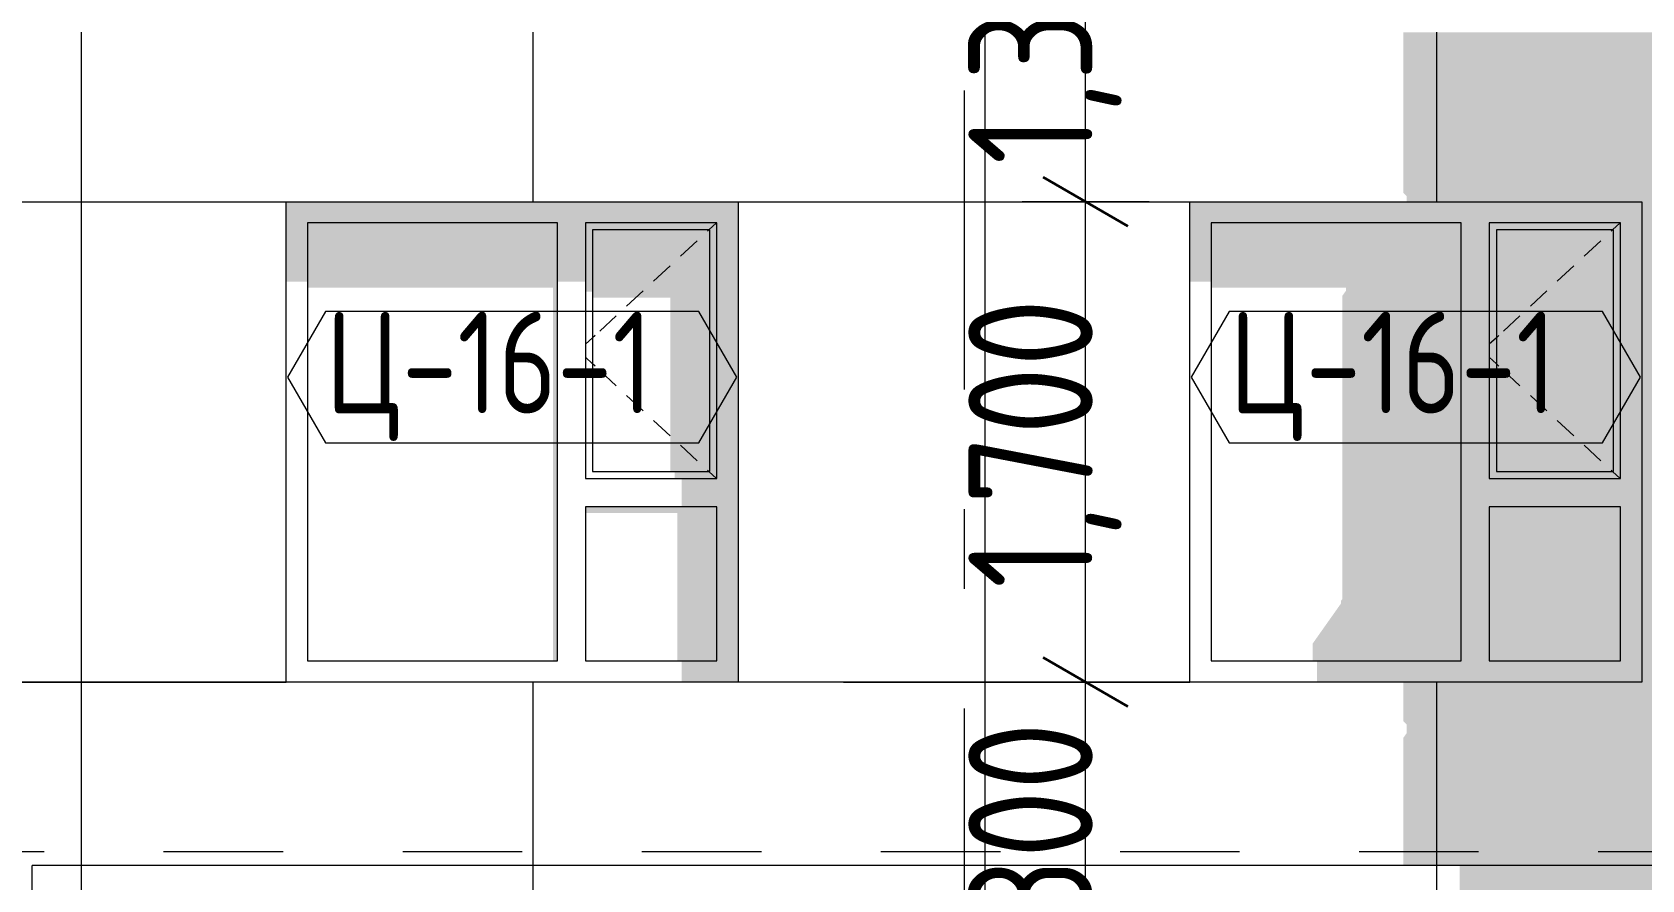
# Model space of a CAD drawing. Header units: millimetres. Extents: x 18162 to 7085488, y 72188 to 247925.
# Drawn here: x 4813140 to 4818840, y 88737 to 91737 of the extents above; entities that cross this region are included whole.
import ezdxf
from ezdxf.enums import TextEntityAlignment as Align

# ---------------------------------------------------------------- set-up
doc = ezdxf.new("R2010")
doc.units = ezdxf.units.MM
doc.header["$MEASUREMENT"] = 0
doc.linetypes.add('Dashed', pattern=[423.333333, 211.666667, -211.666667])
doc.linetypes.add('Double Dashed', pattern=[1093.611073, 529.166651, -211.666656, 141.111112, -211.666656])
for name, color, linetype in [('Archicad Windows', 7, 'Continuous'), ('Structural - Bearing', 7, 'Continuous'), ('Structural - Grid', 7, 'Continuous')]:
    doc.layers.add(name, color=color, linetype=linetype)
doc.styles.add('GENERATED_STYLE_3', font='', dxfattribs={"width": 0.8})
doc.styles.get('GENERATED_STYLE_3').set_extended_font_data('ISOCPEUR MON')
doc.dimstyles.new('GENERATED_STYLE__15', dxfattribs={"dimtxt": 440.00001, "dimasz": 228, "dimexe": 0.18, "dimexo": 150, "dimgap": 0, "dimtad": 1, "dimdec": 0, "dimzin": 0, "dimdsep": 46, "dimtxsty": 'GENERATED_STYLE_3', "dimblk": 'ARROWHEAD_2', "dimblk1": 'ARROWHEAD_2', "dimblk2": 'ARROWHEAD_2', "dimcen": 0.09, "dimclrd": 13, "dimclre": 13, "dimclrt": 13, "dimadec": 0, "dimazin": 0, "dimtfac": 1, "dimtdec": 4, "dimtmove": 0, "dimatfit": 3, "dimfxl": 1, "dimtolj": 1, "dimtzin": 0, "dimarcsym": 0})

# ---------------------------------------------------------------- blocks, each defined once
blk = doc.blocks.new('*X1847', base_point=(4860813, 82836.7))
at = {"layer": 'Structural - Bearing', "color": 7, "linetype": 'Continuous', "lineweight": 9}
for p, q in [((4813313, 88786.7), (4813313, 88586.7)), ((4814913, 88786.7), (4814913, 88586.7)), ((4816513, 88786.7), (4816513, 88586.7)), ((4818113, 88786.7), (4818113, 88586.7))]:
    blk.add_line(p, q, dxfattribs=at)
blk = doc.blocks.new('*X1968', base_point=(4860813, 82836.7))
at = {"layer": 'Structural - Bearing', "color": 8, "linetype": 'Continuous', "lineweight": 13}
for p, q in [((4813313, 91736.7), (4813313, 89436.7)), ((4814913, 91736.7), (4814913, 91136.7)), ((4816513, 91736.7), (4816513, 89436.7)), ((4818113, 91736.7), (4818113, 91136.7)), ((4813101.9, 91136.7), (4813313, 91136.7)), ((4813313, 91136.7), (4814039.5, 91136.7)), ((4815639.5, 91136.7), (4816013, 91136.7)), ((4816013, 91136.7), (4816513, 91136.7)), ((4816513, 91136.7), (4817239.5, 91136.7)), ((4813313, 89436.7), (4813101.9, 89436.7)), ((4813101.9, 89436.7), (4813313, 89436.7)), ((4813313, 89436.7), (4814039.5, 89436.7)), ((4813313, 89436.7), (4813313, 88836.7)), ((4814039.5, 89436.7), (4813313, 89436.7)), ((4814913, 89436.7), (4814913, 88836.7)), ((4816013, 89436.7), (4815639.5, 89436.7)), ((4816513, 89436.7), (4816013, 89436.7)), ((4816013, 89436.7), (4816513, 89436.7)), ((4816513, 89436.7), (4817239.5, 89436.7)), ((4816513, 89436.7), (4816513, 88836.7)), ((4817239.5, 89436.7), (4816513, 89436.7)), ((4818113, 89436.7), (4818113, 88836.7)), ((4813313, 88836.7), (4813313, 88786.7)), ((4814913, 88836.7), (4814913, 88786.7)), ((4816513, 88836.7), (4816513, 88786.7)), ((4818113, 88836.7), (4818113, 88786.7))]:
    blk.add_line(p, q, dxfattribs=at)
blk = doc.blocks.new('*D2097', base_point=(4860813, 82836.7))
at = {"color": 13, "linetype": 'Continuous', "lineweight": 13}
for p, q in [((4816869.9, 88136.7), (4816869.9, 89436.7)), ((4817094.9, 88136.7), (4816644.9, 88136.7)), ((4816869.9, 86436.7), (4816869.9, 88136.7)), ((4817094.9, 86436.7), (4816644.9, 86436.7)), ((4816869.9, 85136.7), (4816869.9, 86436.7))]:
    blk.add_line(p, q, dxfattribs=at)
at = {"color": 12, "linetype": 'Continuous', "lineweight": 35}
for p, q in [((4816719.9, 88223.3), (4817019.9, 88050.1)), ((4816719.9, 86523.3), (4817019.9, 86350.1))]:
    blk.add_line(p, q, dxfattribs=at)
at = {"color": 13, "lineweight": 13, "insert": (4816997.5, 86768.5), "char_height": 440, "attachment_point": 7, "rotation": 90, "style": 'GENERATED_STYLE_3'}
blk.add_mtext('\\A1;{\\pql;\\fISOCPEUR MON|b0|i0|c0|p0;\\W0.800000;1,700}', dxfattribs=at)
blk = doc.blocks.new('ARROWHEAD_2')
at = {"color": 0, "linetype": 'Continuous', "lineweight": 0}
for p, q in [((-0.378, -0.655), (0.378, 0.655)), ((0, 0), (-1, 0))]:
    blk.add_line(p, q, dxfattribs=at)
blk = doc.blocks.new('*D2098', base_point=(4860813, 82836.7))
at = {"color": 12, "linetype": 'Continuous', "lineweight": 35}
for p, q in [((4816719.9, 89523.3), (4817019.9, 89350.1)), ((4816719.9, 88223.3), (4817019.9, 88050.1))]:
    blk.add_line(p, q, dxfattribs=at)
at = {"color": 13, "linetype": 'Continuous', "lineweight": 13}
blk.add_line((4816869.9, 88136.7), (4816869.9, 89436.7), dxfattribs=at)
at = {"color": 13, "lineweight": 13, "insert": (4816997.5, 88268.5), "char_height": 440, "attachment_point": 7, "rotation": 90, "style": 'GENERATED_STYLE_3'}
blk.add_mtext('\\A1;{\\pql;\\fISOCPEUR MON|b0|i0|c0|p0;\\W0.800000;1,300}', dxfattribs=at)
blk = doc.blocks.new('*D2099', base_point=(4860813, 82836.7))
at = {"color": 13, "linetype": 'Continuous', "lineweight": 13}
for p, q in [((4816869.9, 91136.7), (4816869.9, 92436.7)), ((4817094.9, 91136.7), (4816644.9, 91136.7)), ((4816869.9, 89436.7), (4816869.9, 91136.7)), ((4817094.9, 89436.7), (4816644.9, 89436.7)), ((4816869.9, 88136.7), (4816869.9, 89436.7))]:
    blk.add_line(p, q, dxfattribs=at)
at = {"color": 12, "linetype": 'Continuous', "lineweight": 35}
for p, q in [((4816719.9, 91223.3), (4817019.9, 91050.1)), ((4816719.9, 89523.3), (4817019.9, 89350.1))]:
    blk.add_line(p, q, dxfattribs=at)
at = {"color": 13, "lineweight": 13, "insert": (4816997.5, 89768.5), "char_height": 440, "attachment_point": 7, "rotation": 90, "style": 'GENERATED_STYLE_3'}
blk.add_mtext('\\A1;{\\pql;\\fISOCPEUR MON|b0|i0|c0|p0;\\W0.800000;1,700}', dxfattribs=at)
blk = doc.blocks.new('*D2100', base_point=(4860813, 82836.7))
at = {"color": 12, "linetype": 'Continuous', "lineweight": 35}
for p, q in [((4816719.9, 92523.3), (4817019.9, 92350.1)), ((4816719.9, 91223.3), (4817019.9, 91050.1))]:
    blk.add_line(p, q, dxfattribs=at)
at = {"color": 13, "linetype": 'Continuous', "lineweight": 13}
blk.add_line((4816869.9, 91136.7), (4816869.9, 92436.7), dxfattribs=at)
at = {"color": 13, "lineweight": 13, "insert": (4816997.5, 91268.5), "char_height": 440, "attachment_point": 7, "rotation": 90, "style": 'GENERATED_STYLE_3'}
blk.add_mtext('\\A1;{\\pql;\\fISOCPEUR MON|b0|i0|c0|p0;\\W0.800000;1,300}', dxfattribs=at)
blk = doc.blocks.new('*D2101', base_point=(4860813, 82836.7))
at = {"color": 13, "linetype": 'Continuous', "lineweight": 13}
for p, q in [((4816869.9, 94136.7), (4816869.9, 95436.7)), ((4817094.9, 94136.7), (4816644.9, 94136.7)), ((4816869.9, 92436.7), (4816869.9, 94136.7)), ((4817094.9, 92436.7), (4816644.9, 92436.7)), ((4816869.9, 91136.7), (4816869.9, 92436.7))]:
    blk.add_line(p, q, dxfattribs=at)
at = {"color": 12, "linetype": 'Continuous', "lineweight": 35}
for p, q in [((4816719.9, 94223.3), (4817019.9, 94050.1)), ((4816719.9, 92523.3), (4817019.9, 92350.1))]:
    blk.add_line(p, q, dxfattribs=at)
at = {"color": 13, "lineweight": 13, "insert": (4816997.5, 92768.5), "char_height": 440, "attachment_point": 7, "rotation": 90, "style": 'GENERATED_STYLE_3'}
blk.add_mtext('\\A1;{\\pql;\\fISOCPEUR MON|b0|i0|c0|p0;\\W0.800000;1,700}', dxfattribs=at)
blk = doc.blocks.new('Label_68_3', base_point=(4814839.5, 90281.7))
at = {"color": 13, "linetype": 'Continuous', "lineweight": 13, "flags": 128}
blk.add_lwpolyline([(4814044.4, 90515.9), (4814178.5, 90283.7), (4815500.6, 90283.7), (4815634.7, 90515.9), (4815500.6, 90748.2), (4814178.5, 90748.2)], close=True, dxfattribs=at)
at = {"color": 13, "lineweight": 13, "insert": (4814178.5, 90747.5), "char_height": 360, "attachment_point": 1, "style": 'GENERATED_STYLE_3'}
blk.add_mtext('\\A1;{\\pql;\\pt0,253000;\\fISOCPEUR MON|b0|i0|c0|p0;\\W0.800000;Ц-16-1\\fISOCPEUR MON|b0|i0|c0|p0;\\W0.800000;\\A1{\\H.66x;\\S^  ;}\\fISOCPEUR MON|b0|i0|c0|p0;\\W0.800000;\\fISOCPEUR MON|b0|i0|c0|p0;\\W0.800000;\\A1{\\H.66x;\\S^  ;}\\fISOCPEUR MON|b0|i0|c0|p0;\\W0.800000; \\fISOCPEUR MON|b0|i0|c0|p0;\\W0.800000;\\fISOCPEUR MON|b0|i0|c0|p0;\\W0.800000;\\fISOCPEUR MON|b0|i0|c0|p0;\\W0.800000;\\fISOCPEUR MON|b0|i0|c0|p0;\\W0.800000;\\fISOCPEUR MON|b0|i0|c0|p0;\\W0.800000;\\fISOCPEUR MON|b0|i0|c0|p0;\\W0.800000;\\fISOCPEUR MON|b0|i0|c0|p0;\\W0.800000;\\fISOCPEUR MON|b0|i0|c0|p0;\\W0.800000;\\fISOCPEUR MON|b0|i0|c0|p0;\\W0.800000;\\fISOCPEUR MON|b0|i0|c0|p0;\\W0.800000;\\fISOCPEUR MON|b0|i0|c0|p0;\\W0.800000;\\fISOCPEUR MON|b0|i0|c0|p0;\\W0.800000;\\fISOCPEUR MON|b0|i0|c0|p0;\\W0.800000;\\fISOCPEUR MON|b0|i0|c0|p0;\\W0.800000;\\fISOCPEUR MON|b0|i0|c0|p0;\\W0.800000;\\fISOCPEUR MON|b0|i0|c0|p0;\\W0.800000;\\fISOCPEUR MON|b0|i0|c0|p0;\\W0.800000;\\fISOCPEUR MON|b0|i0|c0|p0;\\W0.800000;\\fISOCPEUR MON|b0|i0|c0|p0;\\W0.800000;\\fISOCPEUR MON|b0|i0|c0|p0;\\W0.800000;\\fISOCPEUR MON|b0|i0|c0|p0;\\W0.800000;\\fISOCPEUR MON|b0|i0|c0|p0;\\W0.800000;\\fISOCPEUR MON|b0|i0|c0|p0;\\W0.800000;\\fISOCPEUR MON|b0|i0|c0|p0;\\W0.800000;\\fISOCPEUR MON|b0|i0|c0|p0;\\W0.800000;\\fISOCPEUR MON|b0|i0|c0|p0;\\W0.800000;\\fISOCPEUR MON|b0|i0|c0|p0;\\W0.800000;\\fISOCPEUR MON|b0|i0|c0|p0;\\W0.800000;\\fISOCPEUR MON|b0|i0|c0|p0;\\W0.800000;\\fISOCPEUR MON|b0|i0|c0|p0;\\W0.800000;\\fISOCPEUR MON|b0|i0|c0|p0;\\W0.800000;\\fISOCPEUR MON|b0|i0|c0|p0;\\W0.800000;\\fISOCPEUR MON|b0|i0|c0|p0;\\W0.800000;\\fISOCPEUR MON|b0|i0|c0|p0;\\W0.800000;\\fISOCPEUR MON|b0|i0|c0|p0;\\W0.800000;\\fISOCPEUR MON|b0|i0|c0|p0;\\W0.800000;\\fISOCPEUR MON|b0|i0|c0|p0;\\W0.800000;\\fISOCPEUR MON|b0|i0|c0|p0;\\W0.800000;\\fISOCPEUR MON|b0|i0|c0|p0;\\W0.800000;\\fISOCPEUR MON|b0|i0|c0|p0;\\W0.800000;\\fISOCPEUR MON|b0|i0|c0|p0;\\W0.800000;\\fISOCPEUR MON|b0|i0|c0|p0;\\W0.800000;\\fISOCPEUR MON|b0|i0|c0|p0;\\W0.800000;}', dxfattribs=at)
blk = doc.blocks.new('Label_69_3', base_point=(4818039.5, 90281.7))
at = {"color": 13, "linetype": 'Continuous', "lineweight": 13, "flags": 128}
blk.add_lwpolyline([(4817244.4, 90515.9), (4817378.5, 90283.7), (4818700.6, 90283.7), (4818834.7, 90515.9), (4818700.6, 90748.2), (4817378.5, 90748.2)], close=True, dxfattribs=at)
at = {"color": 13, "lineweight": 13, "insert": (4817378.5, 90747.5), "char_height": 360, "attachment_point": 1, "style": 'GENERATED_STYLE_3'}
blk.add_mtext('\\A1;{\\pql;\\pt0,253000;\\fISOCPEUR MON|b0|i0|c0|p0;\\W0.800000;Ц-16-1\\fISOCPEUR MON|b0|i0|c0|p0;\\W0.800000;\\A1{\\H.66x;\\S^  ;}\\fISOCPEUR MON|b0|i0|c0|p0;\\W0.800000;\\fISOCPEUR MON|b0|i0|c0|p0;\\W0.800000;\\A1{\\H.66x;\\S^  ;}\\fISOCPEUR MON|b0|i0|c0|p0;\\W0.800000; \\fISOCPEUR MON|b0|i0|c0|p0;\\W0.800000;\\fISOCPEUR MON|b0|i0|c0|p0;\\W0.800000;\\fISOCPEUR MON|b0|i0|c0|p0;\\W0.800000;\\fISOCPEUR MON|b0|i0|c0|p0;\\W0.800000;\\fISOCPEUR MON|b0|i0|c0|p0;\\W0.800000;\\fISOCPEUR MON|b0|i0|c0|p0;\\W0.800000;\\fISOCPEUR MON|b0|i0|c0|p0;\\W0.800000;\\fISOCPEUR MON|b0|i0|c0|p0;\\W0.800000;\\fISOCPEUR MON|b0|i0|c0|p0;\\W0.800000;\\fISOCPEUR MON|b0|i0|c0|p0;\\W0.800000;\\fISOCPEUR MON|b0|i0|c0|p0;\\W0.800000;\\fISOCPEUR MON|b0|i0|c0|p0;\\W0.800000;\\fISOCPEUR MON|b0|i0|c0|p0;\\W0.800000;\\fISOCPEUR MON|b0|i0|c0|p0;\\W0.800000;\\fISOCPEUR MON|b0|i0|c0|p0;\\W0.800000;\\fISOCPEUR MON|b0|i0|c0|p0;\\W0.800000;\\fISOCPEUR MON|b0|i0|c0|p0;\\W0.800000;\\fISOCPEUR MON|b0|i0|c0|p0;\\W0.800000;\\fISOCPEUR MON|b0|i0|c0|p0;\\W0.800000;\\fISOCPEUR MON|b0|i0|c0|p0;\\W0.800000;\\fISOCPEUR MON|b0|i0|c0|p0;\\W0.800000;\\fISOCPEUR MON|b0|i0|c0|p0;\\W0.800000;\\fISOCPEUR MON|b0|i0|c0|p0;\\W0.800000;\\fISOCPEUR MON|b0|i0|c0|p0;\\W0.800000;\\fISOCPEUR MON|b0|i0|c0|p0;\\W0.800000;\\fISOCPEUR MON|b0|i0|c0|p0;\\W0.800000;\\fISOCPEUR MON|b0|i0|c0|p0;\\W0.800000;\\fISOCPEUR MON|b0|i0|c0|p0;\\W0.800000;\\fISOCPEUR MON|b0|i0|c0|p0;\\W0.800000;\\fISOCPEUR MON|b0|i0|c0|p0;\\W0.800000;\\fISOCPEUR MON|b0|i0|c0|p0;\\W0.800000;\\fISOCPEUR MON|b0|i0|c0|p0;\\W0.800000;\\fISOCPEUR MON|b0|i0|c0|p0;\\W0.800000;\\fISOCPEUR MON|b0|i0|c0|p0;\\W0.800000;\\fISOCPEUR MON|b0|i0|c0|p0;\\W0.800000;\\fISOCPEUR MON|b0|i0|c0|p0;\\W0.800000;\\fISOCPEUR MON|b0|i0|c0|p0;\\W0.800000;\\fISOCPEUR MON|b0|i0|c0|p0;\\W0.800000;\\fISOCPEUR MON|b0|i0|c0|p0;\\W0.800000;\\fISOCPEUR MON|b0|i0|c0|p0;\\W0.800000;\\fISOCPEUR MON|b0|i0|c0|p0;\\W0.800000;\\fISOCPEUR MON|b0|i0|c0|p0;\\W0.800000;\\fISOCPEUR MON|b0|i0|c0|p0;\\W0.800000;}', dxfattribs=at)
blk = doc.blocks.new('Standard grid marker[369]_3', base_point=(4816439.5, 142836.7))
at = {"layer": 'Structural - Grid', "color": 13, "linetype": 'Double Dashed', "lineweight": 13, "ltscale": 2}
blk.add_line((4816439.5, 141836.7), (4816439.5, 80336.7), dxfattribs=at)
at = {"layer": 'Structural - Grid', "color": 13, "lineweight": 13, "style": 'GENERATED_STYLE_3'}
blk.add_attdef('AC_MarkerText_1', text='', height=500, rotation=360, dxfattribs=at).set_placement((4816439.5, 78986.7), align=Align.TOP_CENTER)

msp = doc.modelspace()

# ---------------------------------------------------------------- hatches: boundary and pattern name
at = {"layer": 'Archicad Windows', "linetype": 'Continuous', "lineweight": 0}
for points in [[(4814999.5, 91061.7), (4815099.5, 91061.7), (4815564.5, 91061.7), (4815639.5, 91061.7), (4815639.5, 91136.7), (4814039.5, 91136.7), (4814039.5, 91061.7), (4814114.5, 91061.7)], [(4818199.5, 91061.7), (4818299.5, 91061.7), (4818764.5, 91061.7), (4818839.5, 91061.7), (4818839.5, 91136.7), (4817239.5, 91136.7), (4817239.5, 91061.7), (4817314.5, 91061.7)], [(4814114.5, 91061.7), (4814039.5, 91061.7), (4814039.5, 90853.8), (4814114.5, 90853.8)], [(4814114.5, 91061.7), (4814114.5, 90832.6), (4814984.5, 90832.6), (4814984.5, 89511.7), (4814999.5, 89511.7), (4814999.5, 91061.7)], [(4815099.5, 91061.7), (4814999.5, 91061.7), (4814999.5, 90853.8), (4815099.5, 90853.8)], [(4815564.5, 91061.7), (4815099.5, 91061.7), (4815099.5, 91036.7), (4815124.5, 91036.7), (4815539.5, 91036.7), (4815564.5, 91036.7)], [(4815099.5, 91036.7), (4815099.5, 90818.5), (4815124.5, 90818.5), (4815124.5, 91036.7)], [(4815539.5, 91036.7), (4815124.5, 91036.7), (4815124.5, 90797.3), (4815399.5, 90797.3), (4815399.5, 90181.7), (4815539.5, 90181.7)], [(4815539.5, 90181.7), (4815564.5, 90181.7), (4815564.5, 91036.7), (4815539.5, 91036.7)], [(4815564.5, 90156.7), (4815564.5, 90056.7), (4815564.5, 89511.7), (4815639.5, 89511.7), (4815639.5, 91061.7), (4815564.5, 91061.7)], [(4817239.5, 90853.8), (4817314.5, 90853.8), (4817314.5, 91061.7), (4817239.5, 91061.7)], [(4818199.5, 91061.7), (4817314.5, 91061.7), (4817314.5, 90832.6), (4817792.1, 90832.6), (4817792.1, 90821.9), (4817779.5, 90804.2), (4817779.5, 89731.2), (4817774.5, 89724.2), (4817774.5, 89714.9), (4817674.5, 89573.4), (4817674.5, 89511.7), (4818199.5, 89511.7)], [(4818299.5, 90056.7), (4818299.5, 90156.7), (4818299.5, 91061.7), (4818199.5, 91061.7), (4818199.5, 89511.7), (4818299.5, 89511.7)], [(4818764.5, 91061.7), (4818299.5, 91061.7), (4818299.5, 91036.7), (4818324.5, 91036.7), (4818739.5, 91036.7), (4818764.5, 91036.7)], [(4818324.5, 91036.7), (4818299.5, 91036.7), (4818299.5, 90181.7), (4818324.5, 90181.7)], [(4818739.5, 90181.7), (4818739.5, 91036.7), (4818324.5, 91036.7), (4818324.5, 90181.7)], [(4818739.5, 90181.7), (4818764.5, 90181.7), (4818764.5, 91036.7), (4818739.5, 91036.7)], [(4818764.5, 90156.7), (4818764.5, 90056.7), (4818764.5, 89511.7), (4818839.5, 89511.7), (4818839.5, 91061.7), (4818764.5, 91061.7)], [(4815564.5, 90181.7), (4815414.5, 90181.7), (4815414.5, 90156.7), (4815564.5, 90156.7)], [(4818324.5, 90181.7), (4818299.5, 90181.7), (4818299.5, 90156.7), (4818764.5, 90156.7), (4818764.5, 90181.7), (4818739.5, 90181.7)], [(4815564.5, 90156.7), (4815439.5, 90156.7), (4815439.5, 90056.7), (4815564.5, 90056.7)], [(4818764.5, 90056.7), (4818764.5, 90156.7), (4818299.5, 90156.7), (4818299.5, 90056.7)], [(4815564.5, 90056.7), (4815099.5, 90056.7), (4815099.5, 90035.5), (4815424.5, 90035.5), (4815424.5, 89511.7), (4815564.5, 89511.7)], [(4818764.5, 89511.7), (4818764.5, 90056.7), (4818299.5, 90056.7), (4818299.5, 89511.7)], [(4815439.5, 89436.7), (4815639.5, 89436.7), (4815639.5, 89511.7), (4815439.5, 89511.7)], [(4818839.5, 89511.7), (4817689.5, 89511.7), (4817689.5, 89436.7), (4818839.5, 89436.7)]]:
    msp.add_hatch(color=49, dxfattribs=at).paths.add_polyline_path(points)
at = {"layer": 'Structural - Bearing', "linetype": 'Continuous', "lineweight": 0}
for points in [[(4817994.5, 91168.2), (4818007.1, 91155.6), (4818007.1, 91136.7), (4818839.5, 91136.7), (4818839.5, 89436.7), (4817994.5, 89436.7), (4817994.5, 89298.2), (4818007.1, 89285.6), (4818007.1, 89256), (4817994.5, 89238.2), (4817994.5, 88786.7), (4819427.5, 88786.7), (4819427.5, 88806.7), (4819289.5, 88806.7), (4819289.5, 88866.7), (4819277.1, 88866.7), (4819277.1, 91496.7), (4819289.5, 91496.7), (4819289.5, 91556.7), (4822489.5, 91556.7), (4822489.5, 91516), (4822539.5, 91586.7), (4819239.5, 91586.7), (4819239.5, 91736.7), (4817994.5, 91736.7)], [(4818194.5, 88786.7), (4818194.5, 88586.7), (4819239.5, 88586.7), (4819239.5, 88786.7)]]:
    msp.add_hatch(color=49, dxfattribs=at).paths.add_polyline_path(points)

# ---------------------------------------------------------------- linework, layer by layer
at = {"color": 8, "linetype": 'Dashed', "lineweight": 13, "ltscale": 2}
msp.add_line((4805138.5, 88836.7), (4846132, 88836.7), dxfattribs=at)
at = {"layer": 'Archicad Windows', "color": 7, "linetype": 'Continuous', "lineweight": 13}
for p, q in [((4814039.5, 91136.7), (4815639.5, 91136.7)), ((4814039.5, 89436.7), (4814039.5, 91136.7)), ((4815639.5, 91136.7), (4815639.5, 89436.7)), ((4817239.5, 89436.7), (4817239.5, 91136.7)), ((4817239.5, 91136.7), (4818839.5, 91136.7)), ((4818839.5, 91136.7), (4818839.5, 89436.7)), ((4815639.5, 89436.7), (4814039.5, 89436.7)), ((4818839.5, 89436.7), (4817239.5, 89436.7))]:
    msp.add_line(p, q, dxfattribs=at)
at = {"layer": 'Archicad Windows', "color": 7, "linetype": 'Continuous', "lineweight": 9}
for p, q in [((4814114.5, 91061.7), (4814114.5, 89511.7)), ((4814999.5, 91061.7), (4814114.5, 91061.7)), ((4814999.5, 89511.7), (4814999.5, 91061.7)), ((4815099.5, 91061.7), (4815099.5, 90156.7)), ((4815564.5, 91061.7), (4815099.5, 91061.7)), ((4815124.5, 91036.7), (4815124.5, 90181.7)), ((4815539.5, 91036.7), (4815124.5, 91036.7)), ((4815535.6, 91036.7), (4815530.9, 91032.3)), ((4815562.6, 91061.7), (4815535.6, 91036.7)), ((4815539.5, 90181.7), (4815539.5, 91036.7)), ((4815564.5, 90156.7), (4815564.5, 91061.7)), ((4817314.5, 91061.7), (4817314.5, 89511.7)), ((4818199.5, 91061.7), (4817314.5, 91061.7)), ((4818199.5, 89511.7), (4818199.5, 91061.7)), ((4818299.5, 91061.7), (4818299.5, 90156.7)), ((4818764.5, 91061.7), (4818299.5, 91061.7)), ((4818324.5, 91036.7), (4818324.5, 90181.7)), ((4818739.5, 91036.7), (4818324.5, 91036.7)), ((4818735.6, 91036.7), (4818730.9, 91032.3)), ((4818762.6, 91061.7), (4818735.6, 91036.7)), ((4818739.5, 90181.7), (4818739.5, 91036.7)), ((4818764.5, 90156.7), (4818764.5, 91061.7)), ((4815494.2, 90998.3), (4815435.5, 90943.9)), ((4818694.2, 90998.3), (4818635.5, 90943.9)), ((4815398.9, 90909.9), (4815340.2, 90855.5)), ((4818598.9, 90909.9), (4818540.2, 90855.5)), ((4815303.5, 90821.5), (4815244.9, 90767.1)), ((4818503.5, 90821.5), (4818444.9, 90767.1)), ((4815208.2, 90733.1), (4815149.5, 90678.7)), ((4818408.2, 90733.1), (4818349.5, 90678.7)), ((4815124.5, 90655.5), (4815099.5, 90632.4)), ((4815133.2, 90663.6), (4815124.5, 90655.5)), ((4818324.5, 90655.5), (4818299.5, 90632.4)), ((4818333.2, 90663.6), (4818324.5, 90655.5)), ((4815124.5, 90562.8), (4815099.5, 90586)), ((4818324.5, 90562.8), (4818299.5, 90586)), ((4815133.2, 90554.8), (4815124.5, 90562.8)), ((4815208.2, 90485.2), (4815149.5, 90539.6)), ((4818333.2, 90554.8), (4818324.5, 90562.8)), ((4818408.2, 90485.2), (4818349.5, 90539.6)), ((4815303.5, 90396.8), (4815244.9, 90451.2)), ((4818503.5, 90396.8), (4818444.9, 90451.2)), ((4815398.9, 90308.5), (4815340.2, 90362.9)), ((4818598.9, 90308.5), (4818540.2, 90362.9)), ((4815494.2, 90220.1), (4815435.5, 90274.5)), ((4818694.2, 90220.1), (4818635.5, 90274.5)), ((4815124.5, 90181.7), (4815539.5, 90181.7)), ((4815535.6, 90181.7), (4815530.9, 90186.1)), ((4815562.6, 90156.7), (4815535.6, 90181.7)), ((4818324.5, 90181.7), (4818739.5, 90181.7)), ((4818735.6, 90181.7), (4818730.9, 90186.1)), ((4818762.6, 90156.7), (4818735.6, 90181.7)), ((4815099.5, 90156.7), (4815564.5, 90156.7)), ((4818299.5, 90156.7), (4818764.5, 90156.7)), ((4815099.5, 90056.7), (4815099.5, 89511.7)), ((4815564.5, 90056.7), (4815099.5, 90056.7)), ((4815564.5, 89511.7), (4815564.5, 90056.7)), ((4818299.5, 90056.7), (4818299.5, 89511.7)), ((4818764.5, 90056.7), (4818299.5, 90056.7)), ((4818764.5, 89511.7), (4818764.5, 90056.7)), ((4814114.5, 89511.7), (4814999.5, 89511.7)), ((4815099.5, 89511.7), (4815564.5, 89511.7)), ((4817314.5, 89511.7), (4818199.5, 89511.7)), ((4818299.5, 89511.7), (4818764.5, 89511.7))]:
    msp.add_line(p, q, dxfattribs=at)
at = {"layer": 'Structural - Bearing', "color": 7, "linetype": 'Continuous', "lineweight": 13}
for p, q in [((4819239.5, 88786.7), (4813139.9, 88786.7)), ((4813139.9, 88586.7), (4813139.9, 88786.7)), ((4813139.9, 88736.7), (4813139.5, 88736.7))]:
    msp.add_line(p, q, dxfattribs=at)

# ---------------------------------------------------------------- block references
at = {"color": 12, "linetype": 'Continuous', "lineweight": 13}
for name, p in [('Label_68_3', (4814839.5, 90281.7)), ('Label_69_3', (4818039.5, 90281.7))]:
    msp.add_blockref(name, p, dxfattribs=at)
at = {"layer": 'Structural - Bearing', "lineweight": 0}
for name in ['*X1968', '*X1847']:
    msp.add_blockref(name, (4860813, 82836.7), dxfattribs=at)
at = {"layer": 'Structural - Grid', "color": 13, "linetype": 'Continuous', "lineweight": 13}
msp.add_blockref('Standard grid marker[369]_3', (4816439.5, 142836.7), dxfattribs=at)

# ---------------------------------------------------------------- dimensions: what is measured, and where the dimension line sits
at = {"color": 13, "linetype": 'Continuous', "lineweight": 13}
for base, p1, p2, picture, middle in [((4816869.9, 94136.7), (4817239.5, 92436.7), (4817239.5, 94136.7), '*D2101', (4816561.9, 93505.6)), ((4816869.9, 92436.7), (4817239.5, 91136.7), (4817239.5, 92436.7), '*D2100', (4816561.9, 92005.6)), ((4816869.9, 91136.7), (4817239.5, 89436.7), (4817239.5, 91136.7), '*D2099', (4816561.9, 90505.6)), ((4816869.9, 89436.7), (4817239.5, 88136.7), (4817239.5, 89436.7), '*D2098', (4816561.9, 89005.6)), ((4816869.9, 88136.7), (4817239.5, 86436.7), (4817239.5, 88136.7), '*D2097', (4816561.9, 87505.6))]:
    dim = msp.add_linear_dim(base=base, p1=p1, p2=p2, angle=90, dimstyle='GENERATED_STYLE__15', dxfattribs=at)
    dim.commit()
    dim.dimension.update_dxf_attribs({"geometry": picture, "text_midpoint": middle, "dimtype": 160, "text_rotation": 90})

doc.saveas('drawing.dxf')
